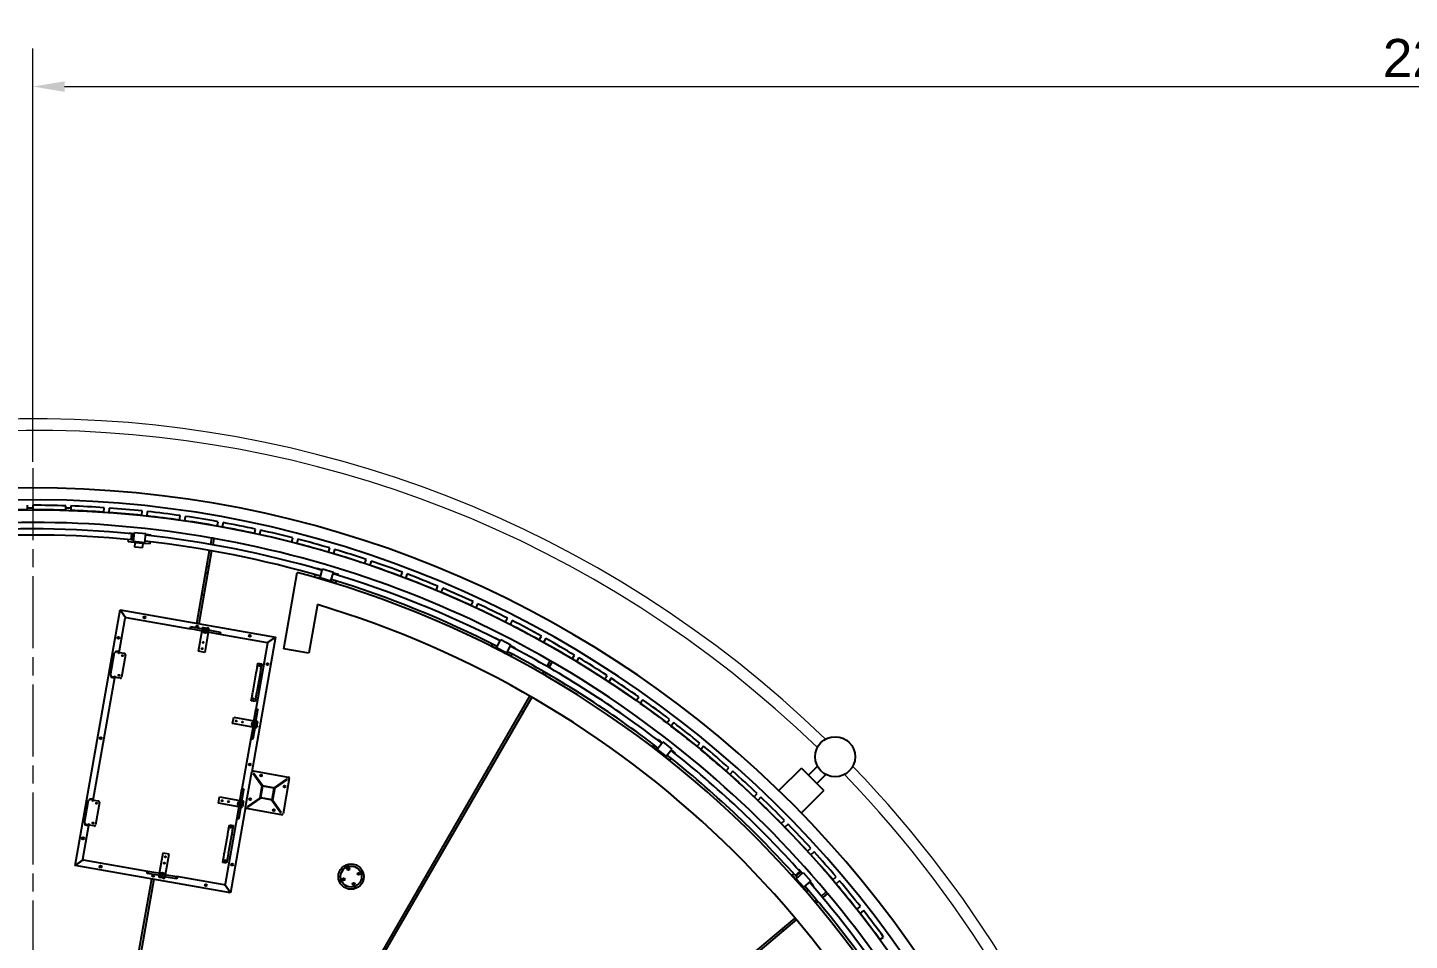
# Model space of a CAD drawing. Header units: millimetres. Extents: x 0 to 100323, y 0 to 59400.
# Drawn here: x 15212 to 26074, y 27079 to 34256 of the extents above; entities that cross this region are included whole.
import ezdxf

# ---------------------------------------------------------------- set-up
doc = ezdxf.new("R2010")
doc.units = ezdxf.units.MM
doc.header["$LTSCALE"] = 100
doc.linetypes.add('CHAIN', pattern=[0.3543, 0.2362, -0.0295, 0.0591, -0.0295])
for name, color, linetype, lineweight in [('Center Mark', 7, 'Continuous', 18), ('Dimension', 7, 'Continuous', 18), ('Visible', 7, 'Continuous', 25)]:
    doc.layers.add(name, color=color, linetype=linetype, lineweight=lineweight)
doc.layers.add('P_Cable Ducts (CD)', color=30, linetype='Continuous', lineweight=18, true_color=0xff7f00)
doc.layers.add('P_Condensate (CS)', color=40, linetype='Continuous', lineweight=18, true_color=0xffbf00)
doc.styles.add('Title', font='arial.ttf')
doc.dimstyles.new('Default - Method 2b', dxfattribs={"dimscale": 100, "dimtxt": 3, "dimasz": 2.5, "dimexe": 3, "dimexo": 0.5, "dimgap": 0.7, "dimtad": 0, "dimtoh": 1, "dimdec": 0, "dimrnd": 1e-08, "dimtxsty": 'Title', "dimcen": 0.09, "dimdle": 10, "dimclrd": 256, "dimclre": 256, "dimclrt": 7, "dimadec": 0, "dimazin": 2, "dimtfac": 0.833333, "dimtdec": 1, "dimtmove": 0, "dimatfit": 3, "dimfxl": 1, "dimtolj": 1, "dimlwd": -1, "dimlwe": -1, "dimarcsym": 0})

# ---------------------------------------------------------------- blocks, each defined once
blk = doc.blocks.new('*D42')
at = {"layer": 'Defpoints', "color": 0, "transparency": 16777216}
for p in [(37611, 33793), (15253, 30793), (37611, 30793)]:
    blk.add_point(p, dxfattribs=at)
at = {"layer": 'Dimension', "transparency": 16777216}
for p, q in [((15253, 30843), (15253, 34093)), ((37611, 30843), (37611, 34093)), ((15503, 33793), (37361, 33793))]:
    blk.add_line(p, q, dxfattribs=at)
for points in [[(15503, 33834), (15503, 33751), (15253, 33793)], [(37361, 33834), (37361, 33751), (37611, 33793)]]:
    blk.add_solid(points, dxfattribs=at)
at = {"layer": 'Dimension', "color": 7, "transparency": 16777216, "insert": (25865, 33863), "char_height": 300, "attachment_point": 7, "style": 'Title'}
blk.add_mtext('\\A1;22359', dxfattribs=at)

msp = doc.modelspace()

# ---------------------------------------------------------------- linework, layer by layer
at = {"layer": 'Center Mark', "linetype": 'CHAIN', "ltscale": 23.990969}
msp.add_line((15252.6, 30792.5), (15252.6, 13638.7), dxfattribs=at)
at = {"layer": 'P_Cable Ducts (CD)'}
for radius, start, end in [(8874, 45.97008, 134.703), (8874, 16.363, 44.02992), (8966, 16.19046, 44.03491)]:
    msp.add_arc((15252.6, 22215.6), radius, start, end, dxfattribs=at)
at = {"layer": 'P_Condensate (CS)'}
msp.add_arc((15252.6, 22215.6), 8966, 45.96509, 314.03491, dxfattribs=at)
at = {"layer": 'Visible'}
for p, q in [((15212.3, 30465.5), (15212.2, 30500.5)), ((15252.2, 30477.7), (15212.2, 30477.7)), ((15252.2, 30500.6), (15252.3, 30465.6)), ((15511.8, 30461.6), (15513, 30496.5)), ((15552.4, 30477.7), (15512.4, 30477.7)), ((15553, 30495.2), (15551.8, 30460.2)), ((15811.1, 30446.7), (15813.5, 30481.6)), ((15853.5, 30478.8), (15851, 30443.9)), ((16109.6, 30421), (16113.3, 30455.8)), ((16153.1, 30451.5), (16149.4, 30416.7)), ((16407, 30384.5), (16412, 30419.1)), ((16451.6, 30413.4), (16446.6, 30378.8)), ((16702.8, 30337.2), (16709.1, 30371.6)), ((16748.4, 30364.5), (16742.2, 30330)), ((16996.8, 30279.1), (17004.3, 30313.3)), ((17043.3, 30304.8), (17035.9, 30270.6)), ((16002.3, 30214.5), (16004.1, 30231.3)), ((16002.3, 30214.5), (16049, 30209.7)), ((16009.1, 30279.4), (16009.6, 30284.2)), ((16009.6, 30284.2), (16050.4, 30279.9)), ((16025.8, 30229.3), (16030.5, 30277.3)), ((16026.2, 30232.9), (16027.1, 30232.2)), ((16030.1, 30273.7), (16028.2, 30253.3)), ((16030.1, 30273.7), (16031.2, 30274.2)), ((16030.1, 30273.7), (16030.1, 30273.7)), ((16033.1, 30232.2), (16032.1, 30231.7)), ((16032.8, 30228.6), (16037.5, 30276.7)), ((16037.1, 30273), (16035.1, 30252.6)), ((16037.1, 30273), (16036.2, 30273.7)), ((16037.1, 30273), (16037.1, 30273)), ((16044.6, 30215.1), (16052.2, 30287.7)), ((16134.1, 30205.8), (16044.6, 30215.1)), ((16049.6, 30214.6), (16049, 30209.7)), ((16058, 30208.7), (16049, 30209.7)), ((16051.4, 30279.8), (16050.4, 30279.9)), ((16052.2, 30287.7), (16141.7, 30278.4)), ((16052.5, 30214.3), (16052.3, 30212.3)), ((16058.3, 30211.7), (16052.3, 30212.3)), ((16054.1, 30171.9), (16057.7, 30205.7)), ((16058, 30208.7), (16057.7, 30205.7)), ((16058, 30208.7), (16119.7, 30202.3)), ((16120, 30205.2), (16058.3, 30211.7)), ((16115.8, 30165.5), (16119.3, 30199.3)), ((16119.3, 30199.3), (16119.7, 30202.3)), ((16119.7, 30202.3), (16128.6, 30201.3)), ((16120, 30205.2), (16125.9, 30204.6)), ((16126.1, 30206.6), (16125.9, 30204.6)), ((16129.1, 30206.3), (16128.6, 30201.3)), ((16175.3, 30196.4), (16128.6, 30201.3)), ((16134.1, 30205.8), (16141.7, 30278.4)), ((16141.9, 30270.3), (16140.9, 30270.4)), ((16182.6, 30266.1), (16141.9, 30270.3)), ((16175.3, 30196.4), (16177.1, 30213.2)), ((16182.1, 30261.3), (16182.6, 30266.1)), ((16651.2, 30193.1), (16660, 30243.2)), ((16675.7, 30240.4), (16666.9, 30190.3)), ((17288.4, 30210.5), (17297.2, 30244.4)), ((17335.9, 30234.4), (17327.2, 30200.5)), ((16115.8, 30165.5), (16054.1, 30171.9)), ((16541.7, 29572.2), (16642.8, 30145.5)), ((16658.5, 30142.8), (16557.4, 29569.4)), ((17577.4, 30131.3), (17587.3, 30164.9)), ((17625.7, 30153.5), (17615.7, 30119.9)), ((16620.4, 30018.8), (16636.1, 30015.7)), ((17487.5, 30000.3), (17488.8, 30005)), ((17488.8, 30005), (17528.1, 29993.2)), ((17510.5, 29930.7), (17531.4, 30000.6)), ((17529.1, 29992.9), (17528.1, 29993.2)), ((17531.4, 30000.6), (17617.6, 29974.8)), ((17863.3, 30041.7), (17874.4, 30074.8)), ((17912.4, 30062.1), (17901.2, 30028.9)), ((17225.2, 29371.4), (17331.2, 29972.7)), ((17437.7, 29942.6), (17331.2, 29972.7)), ((17468.8, 29937.9), (17473.6, 29954.1)), ((17468.8, 29937.9), (17513.8, 29924.4)), ((17596.7, 29904.9), (17510.5, 29930.7)), ((17515.3, 29929.2), (17513.8, 29924.4)), ((17522.5, 29921.9), (17513.8, 29924.4)), ((17518.1, 29928.4), (17517.6, 29926.4)), ((17523.3, 29924.7), (17517.6, 29926.4)), ((17521.4, 29918.4), (17521.6, 29919)), ((17522.5, 29921.9), (17521.6, 29919)), ((17522.5, 29921.9), (17581.9, 29904.1)), ((17582.7, 29907), (17523.3, 29924.7)), ((17580.8, 29900.7), (17581, 29901.2)), ((17581, 29901.2), (17581.9, 29904.1)), ((17581.9, 29904.1), (17590.5, 29901.5)), ((17582.7, 29907), (17588.5, 29905.3)), ((17589, 29907.2), (17588.5, 29905.3)), ((17591.9, 29906.3), (17590.5, 29901.5)), ((17635.5, 29888.1), (17590.5, 29901.5)), ((17596.7, 29904.9), (17617.6, 29974.8)), ((17616.3, 29966.9), (17615.3, 29967.2)), ((17655.6, 29955.1), (17616.3, 29966.9)), ((17635.5, 29888.1), (17640.4, 29904.2)), ((17654.2, 29950.5), (17655.6, 29955.1)), ((18145.7, 29941.7), (18158.1, 29974.5)), ((18195.5, 29960.3), (18183.2, 29927.6)), ((18424.4, 29831.6), (18437.9, 29863.8)), ((18474.8, 29848.4), (18461.3, 29816.1)), ((15584.7, 27669.5), (15939, 29678.5)), ((15986, 29611.3), (15939, 29678.5)), ((15939, 29678.5), (17160.1, 29463.1)), ((15939, 29678.5), (15986, 29611.3)), ((17489.6, 29719.3), (17422.1, 29336.6)), ((18698.8, 29711.4), (18713.5, 29743.1)), ((18749.8, 29726.3), (18735.1, 29694.6)), ((15932.8, 29344), (15980.1, 29612.3)), ((15980.3, 29613.2), (15980.1, 29612.3)), ((15986, 29611.3), (15980.1, 29612.3)), ((15983.2, 29612.7), (15980.3, 29613.2)), ((15983.1, 29611.8), (15983.2, 29612.7)), ((15985.7, 29614.4), (15986.2, 29617.3)), ((15986.5, 29614.2), (15985.7, 29614.4)), ((15987.1, 29617.2), (15986, 29611.3)), ((15987.1, 29617.2), (15986.2, 29617.3)), ((15987.1, 29617.2), (16493.1, 29528)), ((18968.7, 29581.3), (18984.6, 29612.5)), ((19020.2, 29594.4), (19004.4, 29563.2)), ((16589.4, 29511), (16493.1, 29528)), ((16592.2, 29526.7), (16495.8, 29543.7)), ((16554.7, 29352.6), (16582.9, 29512.1)), ((16585.6, 29527.9), (16587, 29535.8)), ((16592.8, 29539.8), (16603.7, 29537.9)), ((16603.7, 29537.9), (16603.1, 29534.8)), ((16632.1, 29503.4), (16604, 29343.9)), ((16620.8, 29531.7), (16621.4, 29534.8)), ((16621.4, 29534.8), (16632.2, 29532.9)), ((16625.1, 29541.2), (16623.8, 29534.3)), ((16625.1, 29541.2), (16629, 29540.5)), ((16625.5, 29504.6), (16721.9, 29487.6)), ((16627.8, 29533.7), (16629, 29540.5)), ((16628.3, 29520.4), (16724.7, 29503.4)), ((16636.3, 29527.1), (16634.9, 29519.2)), ((16638.4, 29522.7), (16635.6, 29523.2)), ((16638.3, 29518.6), (16638.9, 29522.1)), ((16638.9, 29522.1), (16638.9, 29522.1)), ((16721.9, 29487.6), (17094, 29422)), ((17160.1, 29463.1), (16973.3, 28403.5)), ((17160.1, 29463.1), (17096.4, 29418.5)), ((17096.4, 29418.5), (17160.1, 29463.1)), ((18888.7, 29452.7), (18890.9, 29457)), ((18890.9, 29457), (18927.4, 29438.2)), ((18898.5, 29379.9), (18931.9, 29444.8)), ((18928.3, 29437.7), (18927.4, 29438.2)), ((18931.9, 29444.8), (19011.9, 29403.5)), ((19233.7, 29441.5), (19250.7, 29472.1)), ((19285.7, 29452.7), (19268.7, 29422.1)), ((15863, 29161.3), (15895, 29342.5)), ((15902.8, 29341.1), (15895, 29342.5)), ((15902.8, 29341.1), (15904.2, 29349)), ((15911.2, 29347.8), (15904.2, 29349)), ((15905.2, 29348.8), (15906.2, 29354.7)), ((15931.9, 29350.2), (15906.2, 29354.7)), ((15924.8, 29345.4), (15911.2, 29347.8)), ((15928.8, 29344.6), (15924.8, 29345.4)), ((15927.1, 29334.8), (15927.5, 29336.8)), ((15931, 29334.1), (15927.1, 29334.8)), ((15928.8, 29344.6), (15927.5, 29336.8)), ((15930.8, 29344.3), (15928.8, 29344.6)), ((15930.8, 29344.3), (15931.9, 29350.2)), ((15930.8, 29344.3), (15932.8, 29344)), ((15932.8, 29344), (15931, 29334.1)), ((15931.9, 29350.2), (15933.8, 29349.9)), ((15932.8, 29344), (15973.2, 29336.8)), ((16604, 29343.9), (16554.7, 29352.6)), ((16589.6, 29425.6), (16596.2, 29424.5)), ((17098.8, 29415.1), (17007.2, 28895.3)), ((17092.9, 29416.1), (17094, 29422)), ((17098.8, 29415.1), (17092.9, 29416.1)), ((17096.4, 29418.5), (17093.5, 29419)), ((17094.8, 29421.8), (17094, 29422)), ((17094.3, 29418.9), (17094.8, 29421.8)), ((17095.9, 29415.6), (17096.4, 29418.5)), ((17096, 29416.4), (17099, 29415.9)), ((17098.8, 29415.1), (17099, 29415.9)), ((17422.1, 29336.6), (17225.2, 29371.4)), ((18858.8, 29394.8), (18866.6, 29409.8)), ((18858.8, 29394.8), (18900.6, 29373.2)), ((18978.4, 29338.7), (18898.5, 29379.9)), ((18902.9, 29377.6), (18900.6, 29373.2)), ((18908.6, 29369.1), (18900.6, 29373.2)), ((18905.6, 29376.3), (18904.7, 29374.5)), ((18910, 29371.7), (18904.7, 29374.5)), ((18907, 29365.9), (18907.2, 29366.4)), ((18908.6, 29369.1), (18907.2, 29366.4)), ((18908.6, 29369.1), (18963.7, 29340.6)), ((18965.1, 29343.3), (18910, 29371.7)), ((18962.1, 29337.5), (18962.3, 29338)), ((18962.3, 29338), (18963.7, 29340.6)), ((18963.7, 29340.6), (18971.7, 29336.5)), ((18965.1, 29343.3), (18970.4, 29340.6)), ((18971.3, 29342.3), (18970.4, 29340.6)), ((18974, 29341), (18971.7, 29336.5)), ((19013.5, 29315), (18971.7, 29336.5)), ((18978.4, 29338.7), (19011.9, 29403.5)), ((19009.1, 29396), (19008.2, 29396.4)), ((19045.6, 29377.2), (19009.1, 29396)), ((19013.5, 29315), (19021.2, 29330)), ((19043.4, 29372.9), (19045.6, 29377.2)), ((15981.3, 29325.3), (15950, 29148)), ((17010.7, 29191.7), (17015.7, 29220)), ((17016.5, 29224.2), (17015.7, 29220)), ((17016.5, 29224.2), (17022.7, 29259.9)), ((17022.7, 29259.9), (17052.3, 29254.7)), ((17045.2, 29214.8), (17046, 29219)), ((17052.3, 29254.7), (17046, 29219)), ((19295.3, 29233.7), (19320.7, 29277.7)), ((19334.6, 29269.7), (19309.1, 29225.7)), ((19493.5, 29292.2), (19511.5, 29322.2)), ((19545.8, 29301.5), (19527.7, 29271.5)), ((15728.1, 28182.9), (15898.1, 29147)), ((15863, 29161.3), (15870.9, 29159.9)), ((15869.4, 29145.9), (15870.5, 29151.9)), ((15895, 29141.4), (15869.4, 29145.9)), ((15870.9, 29159.9), (15869.5, 29152)), ((15876.5, 29150.8), (15869.5, 29152)), ((15890.1, 29148.4), (15876.5, 29150.8)), ((15894.1, 29147.7), (15890.1, 29148.4)), ((15894.1, 29147.7), (15895.5, 29155.6)), ((15896.1, 29147.3), (15894.1, 29147.7)), ((15895, 29141.4), (15896.1, 29147.3)), ((15895, 29141.4), (15897, 29141.1)), ((15895.5, 29155.6), (15895.8, 29157.5)), ((15895.8, 29157.5), (15899.8, 29156.8)), ((15896.1, 29147.3), (15898.1, 29147)), ((15899.8, 29156.8), (15898.1, 29147)), ((15938.4, 29139.9), (15898.1, 29147)), ((16984, 29040.2), (17009.2, 29183.1)), ((17009.2, 29183.1), (17010.7, 29191.7)), ((17038.8, 29177.9), (17013.6, 29035)), ((17040.3, 29186.5), (17038.8, 29177.9)), ((17045.2, 29214.8), (17040.3, 29186.5)), ((19260.7, 29173.8), (19271.1, 29191.9)), ((19285, 29183.9), (19274.6, 29165.8)), ((19747.6, 29133.5), (19766.8, 29162.8)), ((19800.3, 29141), (19781.1, 29111.6)), ((16977.5, 29003.4), (16976.8, 28999.2)), ((16977.5, 29003.4), (16982.5, 29031.7)), ((16982.5, 29031.7), (16984, 29040.2)), ((17012.1, 29026.5), (17007.1, 28998.2)), ((17013.6, 29035), (17012.1, 29026.5)), ((15461.6, 22593.6), (19160.7, 29000.6)), ((19174.6, 28992.6), (15475.5, 22585.6)), ((16970.5, 28963.5), (16976.8, 28999.2)), ((17000, 28958.3), (16970.5, 28963.5)), ((16990.2, 28798.9), (17007.2, 28895.3)), ((17006.3, 28994), (17000, 28958.3)), ((17006, 28796.1), (17022.9, 28892.5)), ((17006.3, 28994), (17007.1, 28998.2)), ((19995.9, 28965.7), (20016.1, 28994.3)), ((20048.7, 28971.3), (20028.5, 28942.7)), ((16823.1, 28784.3), (16831.8, 28833.6)), ((16982.7, 28756.2), (16823.1, 28784.3)), ((16831.8, 28833.6), (16991.4, 28805.5)), ((17007.1, 28802.7), (17015, 28801.3)), ((17017.1, 28784.7), (17014, 28785.2)), ((17019, 28795.5), (17017.1, 28784.7)), ((20237.9, 28789.1), (20259.1, 28816.9)), ((20290.9, 28792.6), (20269.7, 28764.8)), ((16983.8, 28762.8), (16966.8, 28666.4)), ((16999.6, 28760), (16982.6, 28663.6)), ((17006.3, 28752), (16998.4, 28753.4)), ((17010.9, 28767.5), (17014, 28766.9)), ((17014, 28766.9), (17012.1, 28756.1)), ((17012.9, 28760.5), (17019.8, 28759.3)), ((17020.5, 28763.3), (17013.6, 28764.5)), ((17020.5, 28763.3), (17019.8, 28759.3)), ((16966.8, 28666.4), (16896.7, 28268.9)), ((20124.4, 28603.9), (20134.8, 28617.2)), ((20124.4, 28603.9), (20161.5, 28575)), ((20160.6, 28582), (20205.5, 28639.6)), ((20231.6, 28526.7), (20160.6, 28582)), ((20164.6, 28578.9), (20161.5, 28575)), ((20168.6, 28569.5), (20161.5, 28575)), ((20164.5, 28655.3), (20167.5, 28659.1)), ((20166.9, 28577.1), (20165.7, 28575.5)), ((20170.4, 28571.8), (20165.7, 28575.5)), ((20166.4, 28566.7), (20166.8, 28567.1)), ((20168.6, 28569.5), (20166.8, 28567.1)), ((20167.5, 28659.1), (20199.8, 28633.9)), ((20168.6, 28569.5), (20217.5, 28531.3)), ((20219.3, 28533.7), (20170.4, 28571.8)), ((20200.6, 28633.3), (20199.8, 28633.9)), ((20205.5, 28639.6), (20276.5, 28584.2)), ((20231.6, 28526.7), (20276.5, 28584.2)), ((20272.4, 28577.3), (20271.6, 28577.9)), ((20304.7, 28552.1), (20272.4, 28577.3)), ((20473.3, 28603.7), (20495.5, 28630.8)), ((20526.4, 28605.4), (20504.2, 28578.3)), ((20215.3, 28528.5), (20215.6, 28529)), ((20215.6, 28529), (20217.5, 28531.3)), ((20217.5, 28531.3), (20224.6, 28525.8)), ((20219.3, 28533.7), (20224.1, 28530)), ((20225.3, 28531.6), (20224.1, 28530)), ((20227.7, 28529.7), (20224.6, 28525.8)), ((20261.7, 28496.9), (20224.6, 28525.8)), ((20261.7, 28496.9), (20272, 28510.2)), ((20301.7, 28548.3), (20304.7, 28552.1)), ((16924.7, 28127.7), (16973.3, 28403.5)), ((16984.9, 28411.6), (17260.6, 28363)), ((16989, 28394.8), (16984.9, 28391.9)), ((16984.9, 28391.9), (17055.1, 28291.7)), ((17057.3, 28297.3), (16989, 28394.8)), ((17268.7, 28351.4), (17220.1, 28075.6)), ((20701.8, 28409.9), (20724.9, 28436.2)), ((20754.9, 28409.7), (20731.7, 28383.4)), ((21294.9, 28434.6), (21117.4, 28257.2)), ((21294.9, 28434.6), (21471.6, 28257.9)), ((21421, 28449), (21350.7, 28378.8)), ((21486, 28384), (21415.8, 28313.7)), ((16879.8, 28172.5), (16896.7, 28268.9)), ((16895.5, 28169.8), (16912.5, 28266.1)), ((17038.8, 28199), (17056.1, 28297.5)), ((17059.4, 28292.9), (17043.4, 28202.3)), ((17056.1, 28297.5), (17154.6, 28280.1)), ((17150, 28276.9), (17059.4, 28292.9)), ((17134, 28186.3), (17150, 28276.9)), ((17154.6, 28280.1), (17137.2, 28181.6)), ((17251, 28348.6), (17153.4, 28280.3)), ((17153.6, 28274.3), (17253.8, 28344.5)), ((17253.8, 28344.5), (17251, 28348.6)), ((21294.2, 28080.4), (21471.6, 28257.9)), ((15658.3, 28000.2), (15690.2, 28181.4)), ((15698.1, 28180), (15690.2, 28181.4)), ((15698.1, 28180), (15699.5, 28187.9)), ((15706.5, 28186.7), (15699.5, 28187.9)), ((15700.5, 28187.7), (15701.5, 28193.6)), ((15727.1, 28189.1), (15701.5, 28193.6)), ((15720.1, 28184.3), (15706.5, 28186.7)), ((15724.1, 28183.6), (15720.1, 28184.3)), ((15722.4, 28173.7), (15722.7, 28175.7)), ((15726.3, 28173), (15722.4, 28173.7)), ((15724.1, 28183.6), (15722.7, 28175.7)), ((15726.1, 28183.2), (15724.1, 28183.6)), ((15726.1, 28183.2), (15727.1, 28189.1)), ((15726.1, 28183.2), (15728.1, 28182.9)), ((15728.1, 28182.9), (15726.3, 28173)), ((15727.1, 28189.1), (15729.1, 28188.8)), ((15728.1, 28182.9), (15768.4, 28175.7)), ((15776.5, 28164.2), (15745.3, 27986.9)), ((16712.7, 28158), (16721.4, 28207.2)), ((16872.2, 28129.9), (16712.7, 28158)), ((16721.4, 28207.2), (16880.9, 28179.1)), ((16873.4, 28136.4), (16856.4, 28040.1)), ((16889.1, 28133.7), (16872.2, 28037.3)), ((16896.7, 28176.3), (16904.5, 28174.9)), ((16900.5, 28141.1), (16903.6, 28140.6)), ((16903.6, 28140.6), (16901.7, 28129.8)), ((16906.7, 28158.3), (16903.6, 28158.9)), ((16908.6, 28169.2), (16906.7, 28158.3)), ((17039, 28200.2), (16941.5, 28131.9)), ((16944.3, 28127.8), (17044.6, 28198)), ((17137.2, 28181.6), (17038.8, 28199)), ((17043.4, 28202.3), (17134, 28186.3)), ((17131.5, 28182.7), (17201.6, 28082.4)), ((17205.7, 28085.3), (17137.5, 28182.8)), ((20923.1, 28208), (20947.2, 28233.3)), ((20976.2, 28205.8), (20952.1, 28180.4)), ((16856.4, 28040.1), (16764.7, 27520.3)), ((16924.7, 28127.7), (16805.9, 27454.1)), ((16895.9, 28125.7), (16888, 28127.1)), ((17208.5, 28067.5), (16932.8, 28116.2)), ((16941.5, 28131.9), (16944.3, 28127.8)), ((17201.6, 28082.4), (17205.7, 28085.3)), ((15646, 27717.5), (15693.3, 27985.9)), ((15658.3, 28000.2), (15666.2, 27998.8)), ((15664.7, 27984.9), (15665.7, 27990.8)), ((15690.3, 27980.3), (15664.7, 27984.9)), ((15666.2, 27998.8), (15664.8, 27990.9)), ((15671.7, 27989.7), (15664.8, 27990.9)), ((15685.4, 27987.3), (15671.7, 27989.7)), ((15689.4, 27986.6), (15685.4, 27987.3)), ((15689.4, 27986.6), (15690.8, 27994.5)), ((15691.4, 27986.3), (15689.4, 27986.6)), ((15690.3, 27980.3), (15691.4, 27986.3)), ((15690.3, 27980.3), (15692.3, 27980)), ((15690.8, 27994.5), (15691.1, 27996.4)), ((15691.1, 27996.4), (15695.1, 27995.8)), ((15691.4, 27986.3), (15693.3, 27985.9)), ((15695.1, 27995.8), (15693.3, 27985.9)), ((15733.7, 27978.8), (15693.3, 27985.9)), ((16785, 27911.8), (16786.5, 27920.3)), ((16786.5, 27920.3), (16791.5, 27948.6)), ((16792.3, 27952.8), (16791.5, 27948.6)), ((16792.3, 27952.8), (16798.6, 27988.5)), ((16798.6, 27988.5), (16828.1, 27983.3)), ((16816.1, 27915.1), (16814.6, 27906.5)), ((16821.1, 27943.4), (16816.1, 27915.1)), ((16821.1, 27943.4), (16821.8, 27947.6)), ((16828.1, 27983.3), (16821.8, 27947.6)), ((21136.9, 27998.1), (21162, 28022.6)), ((21189.9, 27994), (21164.9, 27969.5)), ((16759.8, 27768.9), (16785, 27911.8)), ((16814.6, 27906.5), (16789.4, 27763.7)), ((15584.7, 27669.5), (15651.9, 27716.5)), ((15651.9, 27716.5), (15584.7, 27669.5)), ((15646, 27717.5), (15645.8, 27716.7)), ((15648.8, 27716.2), (15645.8, 27716.7)), ((15646, 27717.5), (15651.9, 27716.5)), ((15649, 27717), (15648.8, 27716.2)), ((15650.5, 27713.7), (15650, 27710.7)), ((15650, 27710.7), (15650.9, 27710.6)), ((15651.4, 27713.5), (15650.5, 27713.7)), ((15651.9, 27716.5), (15650.9, 27710.6)), ((16156.9, 27621.4), (15650.9, 27710.6)), ((16274.8, 27765.1), (16246.7, 27605.5)), ((16324, 27756.4), (16274.8, 27765.1)), ((16295.9, 27596.9), (16324, 27756.4)), ((16746.3, 27692.1), (16752.6, 27727.8)), ((16753.3, 27732), (16752.6, 27727.8)), ((16753.3, 27732), (16758.3, 27760.3)), ((16758.3, 27760.3), (16759.8, 27768.9)), ((16782.1, 27722.6), (16775.8, 27686.9)), ((16782.1, 27722.6), (16782.9, 27726.8)), ((16787.9, 27755.1), (16782.9, 27726.8)), ((16789.4, 27763.7), (16787.9, 27755.1)), ((21343, 27780.6), (21368.9, 27804.2)), ((21395.8, 27774.6), (21369.9, 27751.1)), ((16805.9, 27454.1), (15584.7, 27669.5)), ((16250.5, 27588.6), (16154.1, 27605.6)), ((16253.2, 27604.4), (16156.9, 27621.4)), ((16243.9, 27589.8), (16242.5, 27581.9)), ((16289.3, 27598), (16385.7, 27581)), ((16775.8, 27686.9), (16746.3, 27692.1)), ((21221.9, 27592.6), (21234.6, 27603.8)), ((21221.9, 27592.6), (21253, 27557.4)), ((21248.1, 27588.7), (21284.1, 27621)), ((21250.8, 27591.2), (21251.1, 27590)), ((21252.8, 27583.5), (21288.8, 27615.7)), ((21253.5, 27564.4), (21308.2, 27612.7)), ((21281.4, 27618.5), (21266.1, 27604.8)), ((21270.8, 27635.7), (21274.5, 27638.9)), ((21286.1, 27613.3), (21270.8, 27599.6)), ((21274.5, 27638.9), (21301.6, 27608.1)), ((21281.4, 27618.5), (21282.5, 27618.2)), ((21281.4, 27618.5), (21281.4, 27618.5)), ((21286.1, 27613.3), (21285.8, 27614.4)), ((21286.1, 27613.3), (21286.1, 27613.3)), ((21302.2, 27607.4), (21301.6, 27608.1)), ((21308.2, 27612.7), (21367.7, 27545.2)), ((15319.7, 22642.3), (16187.4, 27563.2)), ((16203.2, 27560.4), (15335.5, 22639.5)), ((16246.6, 27576.1), (16257.4, 27574.2)), ((16257.4, 27574.2), (16257.9, 27577.3)), ((16275.7, 27574.2), (16275.1, 27571.1)), ((16275.1, 27571.1), (16286, 27569.2)), ((16277.6, 27570.6), (16276.4, 27563.7)), ((16280.3, 27563.1), (16276.4, 27563.7)), ((16280.3, 27563.1), (16281.5, 27569.9)), ((16286.6, 27582.3), (16382.9, 27565.3)), ((16291.8, 27573.2), (16293.1, 27581.1)), ((16757.8, 27515.4), (16385.7, 27581)), ((16757.8, 27515.4), (16758.8, 27521.3)), ((16757.8, 27515.4), (16758.7, 27515.3)), ((16758.3, 27518.4), (16761.3, 27517.8)), ((16759.2, 27518.2), (16758.7, 27515.3)), ((16758.8, 27521.3), (16764.7, 27520.3)), ((16761.3, 27517.8), (16761.8, 27520.8)), ((16761.3, 27517.8), (16805.9, 27454.1)), ((16805.9, 27454.1), (16761.3, 27517.8)), ((16761.6, 27519.9), (16764.6, 27519.4)), ((16764.6, 27519.4), (16764.7, 27520.3)), ((21256.8, 27560.7), (21253, 27557.4)), ((21259, 27550.6), (21253, 27557.4)), ((21313, 27496.9), (21253.5, 27564.4)), ((21255.5, 27586), (21254.4, 27586.3)), ((21256.3, 27548.3), (21256.7, 27548.6)), ((21259, 27550.6), (21256.7, 27548.6)), ((21258.7, 27558.4), (21257.2, 27557.1)), ((21261.2, 27552.6), (21257.2, 27557.1)), ((21259, 27550.6), (21300, 27504.1)), ((21302.2, 27506.1), (21261.2, 27552.6)), ((21297.3, 27501.7), (21297.7, 27502.1)), ((21297.7, 27502.1), (21300, 27504.1)), ((21300, 27504.1), (21305.9, 27497.3)), ((21302.2, 27506.1), (21306.2, 27501.6)), ((21309.7, 27500.6), (21305.9, 27497.3)), ((21337, 27462.1), (21305.9, 27497.3)), ((21307.7, 27502.9), (21306.2, 27501.6)), ((21313, 27496.9), (21367.7, 27545.2)), ((21362.4, 27539.1), (21361.7, 27539.9)), ((21389.5, 27508.4), (21362.4, 27539.1)), ((21385.9, 27505.2), (21389.5, 27508.4)), ((21541.1, 27555.8), (21567.8, 27578.4)), ((21593.6, 27547.9), (21566.9, 27525.3)), ((21337, 27462.1), (21349.6, 27473.2)), ((21398.8, 27383.3), (21414.8, 27396.7)), ((21425.1, 27384.5), (21409.1, 27371.1)), ((21451.8, 27427.8), (21490.7, 27460.5)), ((21501, 27448.2), (21462.1, 27415.5)), ((21730.8, 27324), (21758.4, 27345.6)), ((21783.1, 27314.1), (21755.5, 27292.5)), ((15578.3, 22499.3), (21245.6, 27254.8)), ((21255.9, 27242.5), (15588.6, 22487.1)), ((21912.1, 27085.4), (21940.4, 27106))]:
    msp.add_line(p, q, dxfattribs=at)
for centre, radius in [((15252.6, 22215.6), 8250), ((16131.6, 29619.1), 8), ((16545.2, 29546.2), 8), ((15925.4, 29457.5), 8), ((16608.9, 29515.7), 20), ((16608.9, 29515.7), 8), ((16958.8, 29473.2), 8), ((16583.7, 29372.9), 4.5), ((16592.4, 29422.1), 4.5), ((15958.1, 29317.7), 4.5), ((17034.4, 29239.6), 4.5), ((17097.3, 29250.8), 8), ((15930.8, 29163), 4.5), ((16988.4, 28978.6), 4.5), ((16852.1, 28804.6), 4.5), ((16901.3, 28795.9), 4.5), ((16994.9, 28779.4), 20), ((16994.9, 28779.4), 8), ((15786.5, 28669.6), 8), ((21560, 28523), 157.5), ((16958.4, 28463), 8), ((17047, 28375.3), 7.25), ((17232.4, 28289.3), 7.25), ((15753.4, 28156.6), 4.5), ((16741.7, 28178.3), 4.5), ((16790.9, 28169.6), 4.5), ((16884.5, 28153.1), 20), ((16884.5, 28153.1), 8), ((16961, 28189.9), 7.25), ((17146.4, 28103.9), 7.25), ((15726.1, 28002), 4.5), ((16810.2, 27968.2), 4.5), ((15647.5, 27881.8), 8), ((16295.1, 27736.1), 4.5), ((16764.2, 27707.2), 4.5), ((15786, 27659.3), 8), ((16199.6, 27586.4), 8), ((16269.9, 27593.3), 20), ((16269.9, 27593.3), 8), ((16286.4, 27686.9), 4.5), ((16819.5, 27675.1), 8), ((17754.6, 27581.1), 100), ((17754.6, 27581.1), 82.5), ((17733.2, 27639.8), 9), ((17733.2, 27639.8), 8.75), ((17813.3, 27602.5), 9), ((17813.3, 27602.5), 8.75), ((16613.3, 27513.5), 8), ((17695.9, 27559.7), 9), ((17695.9, 27559.7), 8.75), ((17776, 27522.4), 9), ((17776, 27522.4), 8.75)]:
    msp.add_circle(centre, radius, dxfattribs=at)
for centre, radius, start, end in [((15252.6, 22215.6), 8420, 9.75585, 276.75081), ((15252.6, 22215.6), 8326.9, 9.19557, 276.32923), ((15252.6, 22215.6), 8250, 90.28036, 92.08348), ((15252.6, 22215.6), 8285, 88.19884, 90.00314), ((15252.6, 22215.6), 8250, 88.19943, 90.00256), ((15252.6, 22215.6), 8250, 86.11851, 87.92163), ((15252.6, 22215.6), 8285, 86.11792, 87.92222), ((15252.6, 22215.6), 8250, 84.03758, 85.84071), ((15252.6, 22215.6), 8285, 84.03699, 85.8413), ((15252.6, 22215.6), 8250, 81.95666, 83.75978), ((15252.6, 22215.6), 8285, 81.95607, 83.76037), ((15252.6, 22215.6), 8285, 79.87514, 81.67945), ((15252.6, 22215.6), 8150, 80.05624, 99.94376), ((15252.6, 22215.6), 8099.1, 84.4887, 94.36556), ((15252.6, 22215.6), 8250, 79.87573, 81.67886), ((15252.6, 22215.6), 8250, 77.79481, 79.59793), ((15252.6, 22215.6), 8285, 77.79422, 79.59852), ((15252.6, 22215.6), 8285, 75.7133, 77.5176), ((15252.6, 22215.6), 8050.8, 84.4887, 94.36365), ((16030, 30236.3), 5, 234.34415, 294.58359), ((16033.3, 30269.6), 5, 54.34415, 114.58359), ((15252.6, 22215.6), 8050.8, 84.34561, 84.43903), ((15252.6, 22215.6), 8099.1, 84.3437, 84.43903), ((15252.6, 22215.6), 8050.8, 73.68707, 83.7051), ((15252.6, 22215.6), 8099.1, 73.68516, 83.70701), ((15252.6, 22215.6), 8150, 79.94376, 80.05624), ((15252.6, 22215.6), 8150, 60.05624, 79.94376), ((15252.6, 22215.6), 8250, 75.71388, 77.51701), ((15252.6, 22215.6), 8250, 73.63296, 75.43608), ((15252.6, 22215.6), 8285, 73.63237, 75.43667), ((15252.6, 22215.6), 8250, 71.55203, 73.35516), ((15252.6, 22215.6), 8285, 71.55145, 73.35575), ((15252.6, 22215.6), 8250, 69.47111, 71.27423), ((15252.6, 22215.6), 8285, 69.47052, 71.27482), ((15252.6, 22215.6), 7870, 79.94176, 80.05824), ((15252.6, 22215.6), 8030, 304.01786, 74.21), ((15252.6, 22215.6), 8050.8, 63.02853, 73.04656), ((15252.6, 22215.6), 8099.1, 63.02662, 73.04847), ((15252.6, 22215.6), 8250, 67.39018, 69.19331), ((15252.6, 22215.6), 8285, 67.3896, 69.1939), ((15252.6, 22215.6), 7695, 79.94043, 80.05957), ((15252.6, 22215.6), 8250, 65.30926, 67.11238), ((15252.6, 22215.6), 8285, 65.30867, 67.11297), ((15252.6, 22215.6), 7830, 18.84424, 73.39969), ((15252.6, 22215.6), 8250, 63.22833, 65.03146), ((15252.6, 22215.6), 8285, 63.22775, 65.03205), ((15252.6, 22215.6), 8250, 61.14741, 62.95053), ((15252.6, 22215.6), 8285, 61.14682, 62.95112), ((16592, 29534.9), 5, 80, 170), ((16631.3, 29527.9), 5, 350, 80), ((15252.6, 22215.6), 8285, 59.0659, 60.8702), ((15971.4, 29327), 10, 350, 80), ((15252.6, 22215.6), 8050.8, 52.36999, 62.38802), ((15252.6, 22215.6), 8099.1, 52.36808, 62.38993), ((15252.6, 22215.6), 8250, 59.06648, 60.86961), ((17034.4, 29239.6), 4.5, 350.00189, 169.99813), ((15252.6, 22215.6), 8150, 59.94376, 60.05624), ((15252.6, 22215.6), 8150, 40.05624, 59.94376), ((15252.6, 22215.6), 8250, 56.98556, 58.78869), ((15252.6, 22215.6), 8285, 56.98497, 58.78927), ((15940.2, 29149.7), 10, 260, 350), ((15252.6, 22215.6), 8250, 54.90463, 56.70776), ((15252.6, 22215.6), 8285, 54.90405, 56.70835), ((15252.6, 22215.6), 8250, 52.82371, 54.62684), ((15252.6, 22215.6), 8285, 52.82312, 54.62742), ((17014.1, 28796.4), 5, 350, 80), ((15252.6, 22215.6), 7695, 59.94043, 60.05957), ((15252.6, 22215.6), 8285, 50.7422, 52.5465), ((17007.2, 28757), 5, 260, 350), ((15252.6, 22215.6), 8250, 50.74278, 52.54591), ((15252.6, 22215.6), 8099.1, 41.86632, 51.73139), ((15252.6, 22215.6), 8250, 48.66186, 50.46499), ((15252.6, 22215.6), 8285, 48.66127, 50.46557), ((15252.6, 22215.6), 8050.8, 41.86632, 51.72948), ((16983.1, 28401.8), 10, 80, 170), ((17258.9, 28353.1), 10, 350, 80), ((15252.6, 22215.6), 8250, 46.58093, 48.38406), ((15252.6, 22215.6), 8285, 46.58035, 48.38465), ((15766.7, 28165.9), 10, 350, 80), ((16903.7, 28170), 5, 350, 80), ((15252.6, 22215.6), 8250, 44.50001, 46.30314), ((15252.6, 22215.6), 8285, 44.49942, 46.30372), ((16896.7, 28130.6), 5, 260, 350), ((16934.5, 28126), 10, 170, 260), ((17210.3, 28077.4), 10, 260, 350), ((15735.4, 27988.6), 10, 260, 350), ((15252.6, 22215.6), 8250, 42.41908, 44.22221), ((15252.6, 22215.6), 8285, 42.4185, 44.2228), ((16764.2, 27707.2), 4.5, 170.00187, 349.99812), ((15252.6, 22215.6), 8250, 40.33816, 42.14129), ((15252.6, 22215.6), 8285, 40.33757, 42.14187), ((17727.2, 27656.3), 7, 38.60084, 181.39916), ((17829.8, 27608.5), 7, 308.60084, 91.39916), ((21256, 27591.1), 5, 191.72177, 251.9612), ((21280.9, 27613.4), 5, 11.72177, 71.9612), ((15252.6, 22215.6), 8099.1, 41.70954, 41.81665), ((16247.4, 27581), 5, 170, 260), ((16286.8, 27574.1), 5, 260, 350), ((17679.4, 27553.7), 7, 128.60084, 271.39916), ((17781.9, 27505.9), 7, 218.60084, 1.39916), ((15252.6, 22215.6), 8050.8, 41.71145, 41.81665), ((15252.6, 22215.6), 8050.8, 31.05291, 41.07094), ((15252.6, 22215.6), 8099.1, 31.051, 41.07285), ((15252.6, 22215.6), 8250, 38.25723, 40.06036), ((15252.6, 22215.6), 8285, 38.25665, 40.06095), ((15252.6, 22215.6), 8150, 39.94376, 40.05624), ((15252.6, 22215.6), 8150, 20.05624, 39.94376), ((15252.6, 22215.6), 8250, 36.17631, 37.97944), ((15252.6, 22215.6), 8285, 36.17572, 37.98002), ((15252.6, 22215.6), 7695, 39.94043, 40.05957)]:
    msp.add_arc(centre, radius, start, end, dxfattribs=at)
for centre, major_axis in [((16494.4, 29535.8), (1.39, 7.88)), ((16723.3, 29495.5), (-1.39, -7.88)), ((17015.1, 28893.9), (7.88, -1.39)), ((16974.7, 28665), (-7.88, 1.39)), ((16904.6, 28267.5), (7.88, -1.39)), ((16864.3, 28038.7), (-7.88, 1.39)), ((16155.5, 27613.5), (1.39, 7.88)), ((16384.3, 27573.1), (-1.39, -7.88))]:
    msp.add_ellipse(centre, major_axis=major_axis, ratio=0.4766825, dxfattribs=at)
for points, weights in [([(16638.4, 29522.7), (16638.5, 29520.5), (16638.3, 29518.6)], [1, 1.05441190223, 1.07054785358]), ([(16638.9, 29522.1), (16638.9, 29522.3), (16638.4, 29522.7)], [1.07609286977, 1.06748821141, 1])]:
    msp.add_rational_spline(points, weights, degree=2, dxfattribs=at)

# ---------------------------------------------------------------- dimensions: what is measured, and where the dimension line sits
at = {"layer": 'Dimension'}
dim = msp.add_linear_dim(base=(37611.5, 33792.5), p1=(15252.6, 30792.5), p2=(37611.5, 30792.5), angle=180, dimstyle='Default - Method 2b', override={"dimgap": 0.7, "dimtad": 1, "dimtoh": 0, "dimdec": 0, "dimtol": 0, "dimlim": 0, "dimtp": 0, "dimtm": 0, "dimtdec": 1, "dimtofl": 0, "dimatfit": 1}, dxfattribs=at)
dim.commit()
dim.dimension.update_dxf_attribs({"geometry": '*D42', "text_midpoint": (26432, 33792.5), "dimtype": 160})

doc.saveas('drawing.dxf')
